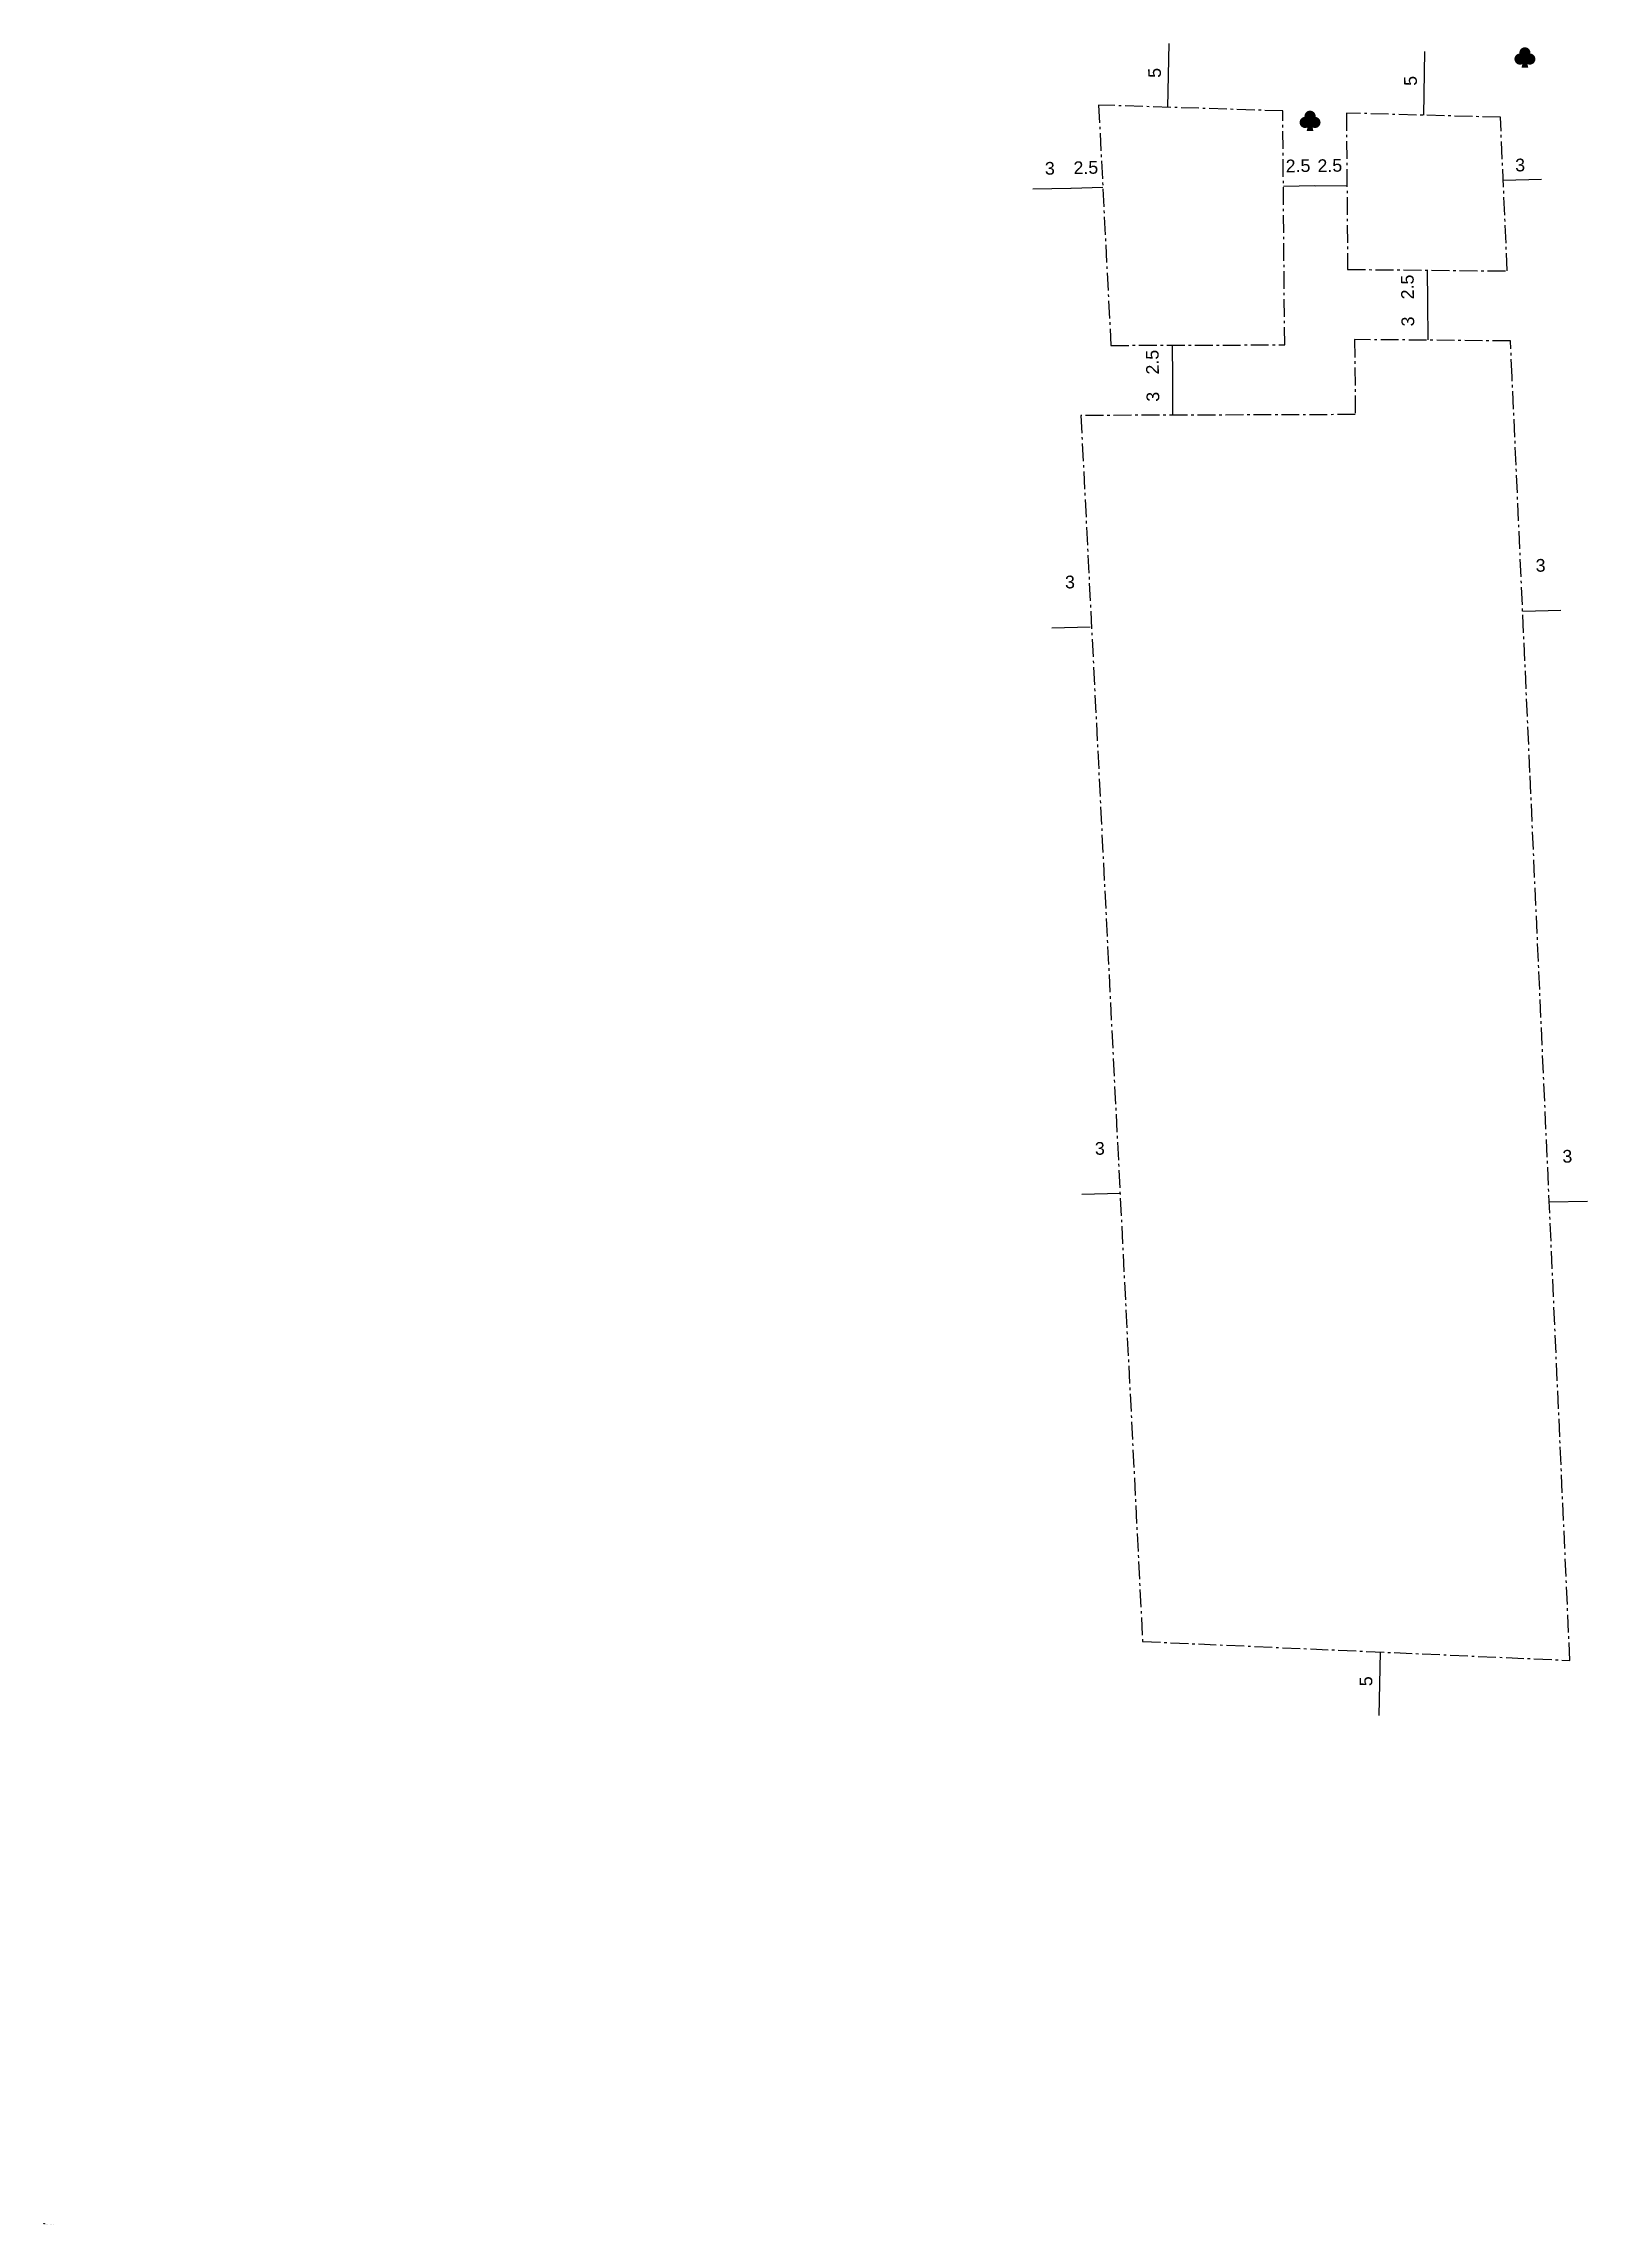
# Model space of a CAD drawing. Extents: x 186016 to 186138, y 654667 to 654838.
import ezdxf
from ezdxf.enums import TextEntityAlignment as Align

# ---------------------------------------------------------------- set-up
doc = ezdxf.new("R2010")
doc.units = 0
doc.header["$LTSCALE"] = 0.2
doc.header["$MEASUREMENT"] = 0
doc.linetypes.add('KB', pattern=[11, 7, -1.5, 1, -1.5])
for name, color, linetype in [('dim', 13, 'Continuous'), ('HEB_ENTITY', 5, 'Continuous'), ('likb', 242, 'KB'), ('Symbols', 7, 'Continuous'), ('VER', 1, 'Continuous')]:
    doc.layers.add(name, color=color, linetype=linetype)
doc.styles.add('iso', font='iso.shx')
doc.styles.add('MAVAT_ADP_STYLE', font='arial.ttf')

# ---------------------------------------------------------------- blocks, each defined once
blk = doc.blocks.new('VER')
for points in [[(-1.5, 1, 0.2, 0.2, 0), (1.5, 1, 0.2, 0.2, 0), (1.5, 1, 0.2, 0.2, 0)], [(0, 1, 0.2, 0.2, 0), (0, 0, 0.2, 0.2, 0), (0, -1.5, 0.2, 0.2, 0)]]:
    blk.add_lwpolyline(points, format="xyseb")
blk.add_circle((0, 0), 2)
at = {"style": 'MAVAT_ADP_STYLE'}
blk.add_attdef('VER_NO', (-4, -5), '', height=2, dxfattribs=at)
blk = doc.blocks.new('HEB_ENTITY')
at = {"style": 'MAVAT_ADP_STYLE'}
for tag in ['BLKNAME', 'PROMPT', 'BLKNUM', 'HEIGHT', 'XBASE', 'YBASE', 'WIDTH', 'TAG', 'VAL']:
    blk.add_attdef(tag, text='', height=2, dxfattribs=at).set_placement((0, 0), align=Align.MIDDLE_CENTER)
blk = doc.blocks.new('dim')
at = {"style": 'MAVAT_ADP_STYLE'}
blk.add_attdef('NUMBER', text='', height=2, dxfattribs=at).set_placement((0, 0), align=Align.MIDDLE_CENTER)
blk = doc.blocks.new('takira')
at = {"layer": 'Symbols'}
h = blk.add_hatch(color=50, dxfattribs=at)
edge = h.paths.add_edge_path()
edge.add_arc((-0.2, 3.2), 3.85, 344.6954, 555.3046)
edge.add_arc((-4, -1.7), 3.85, 87.7545, 311.9945)
edge.add_line((-1.4, -4.5), (-2.2, -8))
edge.add_line((-2.2, -8), (1.9, -8))
edge.add_line((1.9, -8), (1.1, -4.5))
edge.add_arc((3.7, -1.7), 3.85, 228.0055, 452.2455)
at = {"layer": 'Symbols', "const_width": 1}
blk.add_lwpolyline([(3.6, 2.2, 1.310423), (-3.9, 2.2, 1.485915), (-1.4, -4.5), (-2.2, -8), (1.9, -8), (1.1, -4.5, 1.485915)], format="xyb", close=True, dxfattribs=at)

msp = doc.modelspace()

# ---------------------------------------------------------------- linework, layer by layer
at = {"layer": 'dim'}
for points in [[(186104.79, 654833.13), (186104.88, 654838.13)], [(186124.91, 654832.5), (186125, 654837.5)], [(186131.15, 654827.41), (186134.15, 654827.48)], [(186094.17, 654826.71), (186097.17, 654826.78)], [(186097.19, 654826.78), (186099.67, 654826.84)], [(186113.87, 654826.92), (186116.35, 654826.97)], [(186116.37, 654826.94), (186118.85, 654826.99)], [(186125.23, 654817.84), (186125.2, 654820.32)], [(186125.24, 654814.84), (186125.23, 654817.84)], [(186105.18, 654811.92), (186105.15, 654814.41)], [(186105.19, 654808.92), (186105.18, 654811.92)], [(186132.68, 654793.53), (186135.68, 654793.6)], [(186095.67, 654792.22), (186098.67, 654792.28)], [(186098.03, 654747.69), (186101.03, 654747.76)], [(186134.77, 654747.08), (186137.77, 654747.14)], [(186121.41, 654706.71), (186121.49, 654711.7)]]:
    msp.add_lwpolyline(points, dxfattribs=at)
at = {"layer": 'likb'}
for points in [[(186113.82, 654832.84), (186099.34, 654833.3), (186100.31, 654814.41), (186113.97, 654814.45)], [(186130.93, 654832.34), (186118.82, 654832.67), (186118.92, 654820.38), (186131.47, 654820.26)], [(186131.85, 654811.93), (186131.72, 654814.76), (186119.47, 654814.87), (186119.52, 654808.97), (186097.95, 654808.9), (186102.8, 654712.53), (186136.39, 654711.04), (186133.25, 654780.83)]]:
    msp.add_lwpolyline(points, close=True, dxfattribs=at)

# ---------------------------------------------------------------- block references
at = {"layer": 'dim'}
ref = msp.add_blockref('dim', (186103.74, 654835.83), dxfattribs=dict(at, xscale=0.1000000000000001, yscale=0.1000000000000001, zscale=0.1000000000000001, rotation=90.707321658598))
ref.add_attrib('NUMBER', '5', dxfattribs={"layer": '0', "height": 1, "rotation": 90.7073, "style": 'MAVAT_ADP_STYLE'}).set_placement((186103.74, 654835.83), align=Align.MIDDLE_CENTER)
ref = msp.add_blockref('dim', (186123.86, 654835.2), dxfattribs=dict(at, xscale=0.1000000000000001, yscale=0.1000000000000001, zscale=0.1000000000000001, rotation=90.707321658598))
ref.add_attrib('NUMBER', '5', dxfattribs={"layer": '0', "height": 1, "rotation": 90.7073, "style": 'MAVAT_ADP_STYLE'}).set_placement((186123.86, 654835.2), align=Align.MIDDLE_CENTER)
ref = msp.add_blockref('dim', (186095.51, 654828.33), dxfattribs=dict(at, xscale=0.1, yscale=0.1, zscale=0.1, rotation=1.305483608321014))
ref.add_attrib('NUMBER', '3', dxfattribs={"layer": '0', "height": 1, "rotation": 1.3055, "style": 'MAVAT_ADP_STYLE'}).set_placement((186095.51, 654828.33), align=Align.MIDDLE_CENTER)
ref = msp.add_blockref('dim', (186098.34, 654828.39), dxfattribs=dict(at, xscale=0.1, yscale=0.1, zscale=0.1, rotation=1.305483608321014))
ref.add_attrib('NUMBER', '2.5', dxfattribs={"layer": '0', "height": 1, "rotation": 1.3055, "style": 'MAVAT_ADP_STYLE'}).set_placement((186098.34, 654828.39), align=Align.MIDDLE_CENTER)
ref = msp.add_blockref('dim', (186115.02, 654828.53), dxfattribs=dict(at, xscale=0.1, yscale=0.1, zscale=0.1, rotation=1.305483608321014))
ref.add_attrib('NUMBER', '2.5', dxfattribs={"layer": '0', "height": 1, "rotation": 1.3055, "style": 'MAVAT_ADP_STYLE'}).set_placement((186115.02, 654828.53), align=Align.MIDDLE_CENTER)
ref = msp.add_blockref('dim', (186117.52, 654828.55), dxfattribs=dict(at, xscale=0.1, yscale=0.1, zscale=0.1, rotation=1.305483608321014))
ref.add_attrib('NUMBER', '2.5', dxfattribs={"layer": '0', "height": 1, "rotation": 1.3055, "style": 'MAVAT_ADP_STYLE'}).set_placement((186117.52, 654828.55), align=Align.MIDDLE_CENTER)
ref = msp.add_blockref('dim', (186132.48, 654828.59), dxfattribs=dict(at, xscale=0.1, yscale=0.1, zscale=0.1, rotation=1.305483608321014))
ref.add_attrib('NUMBER', '3', dxfattribs={"layer": '0', "height": 1, "rotation": 1.3055, "style": 'MAVAT_ADP_STYLE'}).set_placement((186132.48, 654828.59), align=Align.MIDDLE_CENTER)
ref = msp.add_blockref('dim', (186123.62, 654819), dxfattribs=dict(at, xscale=0.1000000000000001, yscale=0.1000000000000001, zscale=0.1000000000000001, rotation=90.707321658598))
ref.add_attrib('NUMBER', '2.5', dxfattribs={"layer": '0', "height": 1, "rotation": 90.7073, "style": 'MAVAT_ADP_STYLE'}).set_placement((186123.62, 654819), align=Align.MIDDLE_CENTER)
ref = msp.add_blockref('dim', (186123.65, 654816.29), dxfattribs=dict(at, xscale=0.1000000000000001, yscale=0.1000000000000001, zscale=0.1000000000000001, rotation=90.707321658598))
ref.add_attrib('NUMBER', '3', dxfattribs={"layer": '0', "height": 1, "rotation": 90.7073, "style": 'MAVAT_ADP_STYLE'}).set_placement((186123.65, 654816.29), align=Align.MIDDLE_CENTER)
ref = msp.add_blockref('dim', (186103.57, 654813.09), dxfattribs=dict(at, xscale=0.1000000000000001, yscale=0.1000000000000001, zscale=0.1000000000000001, rotation=90.707321658598))
ref.add_attrib('NUMBER', '2.5', dxfattribs={"layer": '0', "height": 1, "rotation": 90.7073, "style": 'MAVAT_ADP_STYLE'}).set_placement((186103.57, 654813.09), align=Align.MIDDLE_CENTER)
ref = msp.add_blockref('dim', (186103.61, 654810.37), dxfattribs=dict(at, xscale=0.1000000000000001, yscale=0.1000000000000001, zscale=0.1000000000000001, rotation=90.707321658598))
ref.add_attrib('NUMBER', '3', dxfattribs={"layer": '0', "height": 1, "rotation": 90.7073, "style": 'MAVAT_ADP_STYLE'}).set_placement((186103.61, 654810.37), align=Align.MIDDLE_CENTER)
ref = msp.add_blockref('dim', (186134.09, 654797.12), dxfattribs=dict(at, xscale=0.1, yscale=0.1, zscale=0.1, rotation=1.305483608321014))
ref.add_attrib('NUMBER', '3', dxfattribs={"layer": '0', "height": 1, "rotation": 1.3055, "style": 'MAVAT_ADP_STYLE'}).set_placement((186134.09, 654797.12), align=Align.MIDDLE_CENTER)
ref = msp.add_blockref('dim', (186097.09, 654795.81), dxfattribs=dict(at, xscale=0.1, yscale=0.1, zscale=0.1, rotation=1.305483608321014))
ref.add_attrib('NUMBER', '3', dxfattribs={"layer": '0', "height": 1, "rotation": 1.3055, "style": 'MAVAT_ADP_STYLE'}).set_placement((186097.09, 654795.81), align=Align.MIDDLE_CENTER)
ref = msp.add_blockref('dim', (186099.44, 654751.29), dxfattribs=dict(at, xscale=0.1, yscale=0.1, zscale=0.1, rotation=1.305483608321014))
ref.add_attrib('NUMBER', '3', dxfattribs={"layer": '0', "height": 1, "rotation": 1.3055, "style": 'MAVAT_ADP_STYLE'}).set_placement((186099.44, 654751.29), align=Align.MIDDLE_CENTER)
ref = msp.add_blockref('dim', (186136.19, 654750.67), dxfattribs=dict(at, xscale=0.1, yscale=0.1, zscale=0.1, rotation=1.305483608321014))
ref.add_attrib('NUMBER', '3', dxfattribs={"layer": '0', "height": 1, "rotation": 1.3055, "style": 'MAVAT_ADP_STYLE'}).set_placement((186136.19, 654750.67), align=Align.MIDDLE_CENTER)
ref = msp.add_blockref('dim', (186120.36, 654709.4), dxfattribs=dict(at, xscale=0.1000000000000001, yscale=0.1000000000000001, zscale=0.1000000000000001, rotation=90.707321658598))
ref.add_attrib('NUMBER', '5', dxfattribs={"layer": '0', "height": 1, "rotation": 90.7073, "style": 'MAVAT_ADP_STYLE'}).set_placement((186120.36, 654709.4), align=Align.MIDDLE_CENTER)
at = {"layer": 'HEB_ENTITY'}
ref = msp.add_blockref('HEB_ENTITY', (186103.74, 654835.83), dxfattribs=dict(at, xscale=0.1000000000000001, yscale=0.1000000000000001, zscale=0.1000000000000001, rotation=90.707321658598))
ref.add_attrib('VAL', '5', dxfattribs={"layer": '0', "height": 1, "rotation": 90.7073, "style": 'MAVAT_ADP_STYLE'}).set_placement((186103.74, 654835.83), align=Align.MIDDLE_CENTER)
ref = msp.add_blockref('HEB_ENTITY', (186123.86, 654835.2), dxfattribs=dict(at, xscale=0.1000000000000001, yscale=0.1000000000000001, zscale=0.1000000000000001, rotation=90.707321658598))
ref.add_attrib('VAL', '5', dxfattribs={"layer": '0', "height": 1, "rotation": 90.7073, "style": 'MAVAT_ADP_STYLE'}).set_placement((186123.86, 654835.2), align=Align.MIDDLE_CENTER)
ref = msp.add_blockref('HEB_ENTITY', (186095.51, 654828.33), dxfattribs=dict(at, xscale=0.1, yscale=0.1, zscale=0.1, rotation=1.305483608321014))
ref.add_attrib('VAL', '3', dxfattribs={"layer": '0', "height": 1, "rotation": 1.3055, "style": 'MAVAT_ADP_STYLE'}).set_placement((186095.51, 654828.33), align=Align.MIDDLE_CENTER)
ref = msp.add_blockref('HEB_ENTITY', (186098.34, 654828.39), dxfattribs=dict(at, xscale=0.1, yscale=0.1, zscale=0.1, rotation=1.305483608321014))
ref.add_attrib('VAL', '2.5', dxfattribs={"layer": '0', "height": 1, "rotation": 1.3055, "style": 'MAVAT_ADP_STYLE'}).set_placement((186098.34, 654828.39), align=Align.MIDDLE_CENTER)
ref = msp.add_blockref('HEB_ENTITY', (186115.02, 654828.53), dxfattribs=dict(at, xscale=0.1, yscale=0.1, zscale=0.1, rotation=1.305483608321014))
ref.add_attrib('VAL', '2.5', dxfattribs={"layer": '0', "height": 1, "rotation": 1.3055, "style": 'MAVAT_ADP_STYLE'}).set_placement((186115.02, 654828.53), align=Align.MIDDLE_CENTER)
ref = msp.add_blockref('HEB_ENTITY', (186117.52, 654828.55), dxfattribs=dict(at, xscale=0.1, yscale=0.1, zscale=0.1, rotation=1.305483608321014))
ref.add_attrib('VAL', '2.5', dxfattribs={"layer": '0', "height": 1, "rotation": 1.3055, "style": 'MAVAT_ADP_STYLE'}).set_placement((186117.52, 654828.55), align=Align.MIDDLE_CENTER)
ref = msp.add_blockref('HEB_ENTITY', (186132.48, 654828.59), dxfattribs=dict(at, xscale=0.1, yscale=0.1, zscale=0.1, rotation=1.305483608321014))
ref.add_attrib('VAL', '3', dxfattribs={"layer": '0', "height": 1, "rotation": 1.3055, "style": 'MAVAT_ADP_STYLE'}).set_placement((186132.48, 654828.59), align=Align.MIDDLE_CENTER)
ref = msp.add_blockref('HEB_ENTITY', (186123.62, 654819), dxfattribs=dict(at, xscale=0.1000000000000001, yscale=0.1000000000000001, zscale=0.1000000000000001, rotation=90.707321658598))
ref.add_attrib('VAL', '2.5', dxfattribs={"layer": '0', "height": 1, "rotation": 90.7073, "style": 'MAVAT_ADP_STYLE'}).set_placement((186123.62, 654819), align=Align.MIDDLE_CENTER)
ref = msp.add_blockref('HEB_ENTITY', (186123.65, 654816.29), dxfattribs=dict(at, xscale=0.1000000000000001, yscale=0.1000000000000001, zscale=0.1000000000000001, rotation=90.707321658598))
ref.add_attrib('VAL', '3', dxfattribs={"layer": '0', "height": 1, "rotation": 90.7073, "style": 'MAVAT_ADP_STYLE'}).set_placement((186123.65, 654816.29), align=Align.MIDDLE_CENTER)
ref = msp.add_blockref('HEB_ENTITY', (186103.57, 654813.09), dxfattribs=dict(at, xscale=0.1000000000000001, yscale=0.1000000000000001, zscale=0.1000000000000001, rotation=90.707321658598))
ref.add_attrib('VAL', '2.5', dxfattribs={"layer": '0', "height": 1, "rotation": 90.7073, "style": 'MAVAT_ADP_STYLE'}).set_placement((186103.57, 654813.09), align=Align.MIDDLE_CENTER)
ref = msp.add_blockref('HEB_ENTITY', (186103.61, 654810.37), dxfattribs=dict(at, xscale=0.1000000000000001, yscale=0.1000000000000001, zscale=0.1000000000000001, rotation=90.707321658598))
ref.add_attrib('VAL', '3', dxfattribs={"layer": '0', "height": 1, "rotation": 90.7073, "style": 'MAVAT_ADP_STYLE'}).set_placement((186103.61, 654810.37), align=Align.MIDDLE_CENTER)
ref = msp.add_blockref('HEB_ENTITY', (186134.09, 654797.12), dxfattribs=dict(at, xscale=0.1, yscale=0.1, zscale=0.1, rotation=1.305483608321014))
ref.add_attrib('VAL', '3', dxfattribs={"layer": '0', "height": 1, "rotation": 1.3055, "style": 'MAVAT_ADP_STYLE'}).set_placement((186134.09, 654797.12), align=Align.MIDDLE_CENTER)
ref = msp.add_blockref('HEB_ENTITY', (186097.09, 654795.81), dxfattribs=dict(at, xscale=0.1, yscale=0.1, zscale=0.1, rotation=1.305483608321014))
ref.add_attrib('VAL', '3', dxfattribs={"layer": '0', "height": 1, "rotation": 1.3055, "style": 'MAVAT_ADP_STYLE'}).set_placement((186097.09, 654795.81), align=Align.MIDDLE_CENTER)
ref = msp.add_blockref('HEB_ENTITY', (186099.44, 654751.29), dxfattribs=dict(at, xscale=0.1, yscale=0.1, zscale=0.1, rotation=1.305483608321014))
ref.add_attrib('VAL', '3', dxfattribs={"layer": '0', "height": 1, "rotation": 1.3055, "style": 'MAVAT_ADP_STYLE'}).set_placement((186099.44, 654751.29), align=Align.MIDDLE_CENTER)
ref = msp.add_blockref('HEB_ENTITY', (186136.19, 654750.67), dxfattribs=dict(at, xscale=0.1, yscale=0.1, zscale=0.1, rotation=1.305483608321014))
ref.add_attrib('VAL', '3', dxfattribs={"layer": '0', "height": 1, "rotation": 1.3055, "style": 'MAVAT_ADP_STYLE'}).set_placement((186136.19, 654750.67), align=Align.MIDDLE_CENTER)
ref = msp.add_blockref('HEB_ENTITY', (186120.36, 654709.4), dxfattribs=dict(at, xscale=0.1000000000000001, yscale=0.1000000000000001, zscale=0.1000000000000001, rotation=90.707321658598))
ref.add_attrib('VAL', '5', dxfattribs={"layer": '0', "height": 1, "rotation": 90.7073, "style": 'MAVAT_ADP_STYLE'}).set_placement((186120.36, 654709.4), align=Align.MIDDLE_CENTER)
at = {"layer": 'Symbols', "xscale": 0.100000000000712, "yscale": 0.100000000000712, "zscale": 0.100000000000712}
for p in [(186132.87, 654837.08), (186115.98, 654832.1)]:
    msp.add_blockref('takira', p, dxfattribs=at)
at = {"layer": 'VER'}
ref = msp.add_blockref('VER', (186016.45, 654666.76), dxfattribs=dict(at, xscale=0.01, yscale=0.01, zscale=0.01))
ref.add_attrib('VER_NO', '2.17.7400.15988_05-04-2020_08-52-57; 24-08-2021_16-43-22', (186016.41, 654666.71), dxfattribs={"layer": '0', "height": 0.02, "style": 'iso'})

doc.saveas('drawing.dxf')
